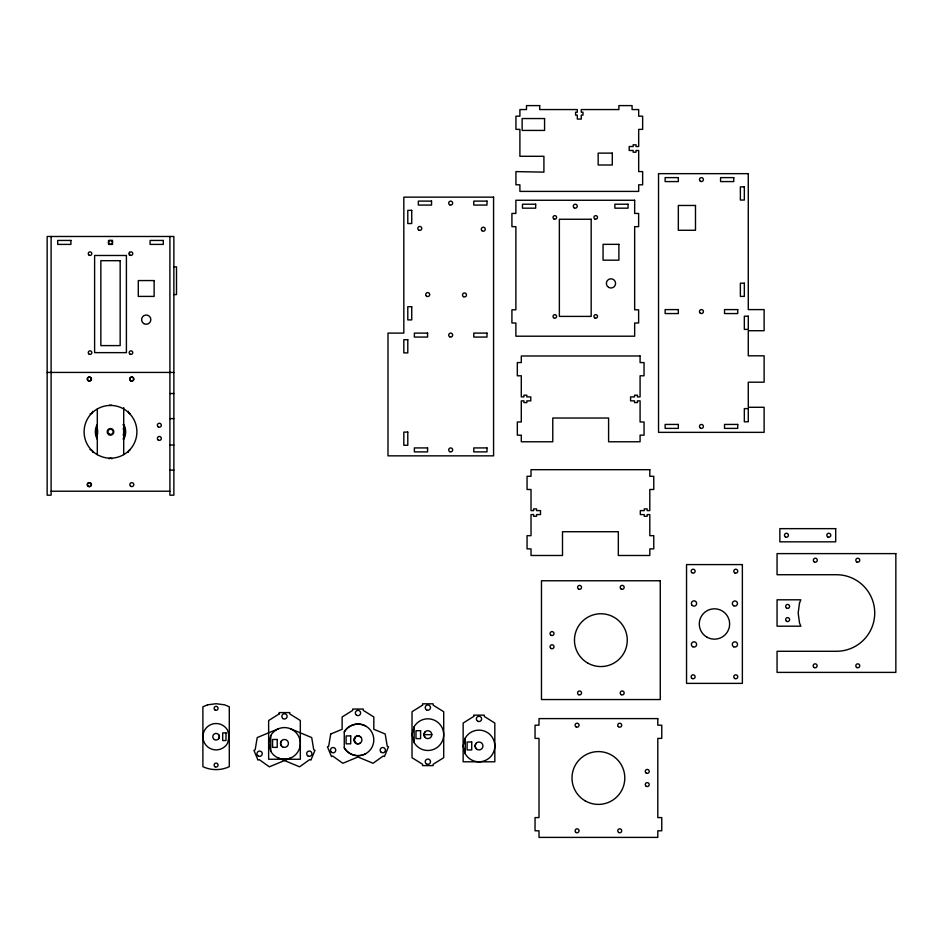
<?xml version="1.0" encoding="UTF-8"?>
<svg xmlns="http://www.w3.org/2000/svg" width="943" height="943" viewBox="0 0 943 943"><rect width="100%" height="100%" fill="white"/><g stroke="black" fill="none" stroke-linecap="round" stroke-linejoin="round"><path stroke-width="1.41" d="M97.6 429.548L97.6 434.11M424.939 737.296L423.902 734.656L424.939 732.016M270.759 735.505L268.637 743.426L270.759 751.335A15.842 15.842 0 0 0 294.664 755.555A15.842 15.842 0 0 0 294.664 731.285A15.842 15.842 0 0 0 270.759 735.505L270.759 751.335M414.142 726.735L412.02 734.656L414.142 742.577A15.842 15.842 0 0 0 438.047 746.785A15.842 15.842 0 0 0 438.047 722.515A15.842 15.842 0 0 0 414.142 726.735L414.142 742.577M465.264 738.051L463.143 745.972L465.264 753.893A15.842 15.842 0 0 0 489.169 758.101A15.842 15.842 0 0 0 489.169 733.831A15.842 15.842 0 0 0 465.264 738.051L465.264 753.893M218.693 738.687L219.389 736.707L218.693 734.727M281.556 740.785L280.519 743.426L281.556 746.054M365.884 753.587C358.576 757.877 348.45 755.154 344.254 747.787L344.254 731.957C348.45 724.589 358.576 721.866 365.884 726.157M355.051 737.226L354.014 739.866L355.051 742.506M476.062 743.332L475.024 745.972L476.062 748.612M278.385 728.798L257.215 737.567L255.164 749.85L253.938 750.357L257.981 760.105L259.207 759.598L269.344 766.836L290.503 758.066M359.955 743.296C351.527 746.927 353.613 731.391 360.768 737.072M173.866 266.834L176.506 266.834L176.506 294.558L173.866 294.558M47.15 372.426L173.866 372.426M169.905 393.549L173.866 393.549M169.905 418.633L173.866 418.633M169.905 445.025L173.866 445.025M169.905 470.109L173.866 470.109M51.111 491.22L169.905 491.22M423.902 734.656L431.823 734.656A3.961 3.961 0 0 1 425.882 738.086A3.961 3.961 0 0 1 425.882 731.226A3.961 3.961 0 0 1 431.823 734.656M290.527 728.774L311.697 737.544L313.748 749.826L314.974 750.322L310.931 760.082L309.717 759.575L299.579 766.812L278.409 758.042M228.63 732.782L228.63 740.833M169.905 236.481L169.905 495.181L173.866 495.181L173.866 236.481L47.15 236.481L47.15 495.181L51.111 495.181L51.111 236.481M129.38 252.217L129.38 255.164M123.71 407.588L123.71 454.644M97.306 409.014L97.306 454.644A26.392 26.392 0 0 0 136.9 431.823A26.392 26.392 0 0 0 97.306 408.967A26.392 26.392 0 0 0 97.306 454.691M344.254 731.957A15.842 15.842 0 0 1 368.147 727.737A15.842 15.842 0 0 1 368.147 752.007A15.842 15.842 0 0 1 344.254 747.787M109.105 458.805A1.98 1.98 0 0 1 111.911 458.805M111.498 405.16A1.98 1.98 0 0 1 109.518 405.16M123.25 428.417A13.202 13.202 0 0 1 123.25 435.242M92.603 411.372A2.546 2.546 0 0 1 90.045 413.918M90.045 449.646A2.64 2.64 0 0 1 92.685 452.286M130.275 413.871A2.64 2.64 0 0 1 128.319 411.325M128.319 452.286A2.64 2.64 0 0 1 130.275 449.74M123.651 424.232A15.182 15.182 0 0 1 123.651 439.414M97.365 439.414A15.182 15.182 0 0 1 97.365 424.232M123.085 424.562A14.522 14.522 0 0 1 123.085 439.084M97.353 437.965A14.522 14.522 0 0 1 97.353 425.694M229.29 736.707L227.522 743.308A13.202 13.202 0 0 1 207.613 746.821A13.202 13.202 0 0 1 207.613 726.605A13.202 13.202 0 0 1 227.522 730.106L229.29 736.707M799.487 603.096L798.179 612.997L799.487 622.91L800.843 626.199L777.056 626.199L777.056 599.807L800.843 599.807L799.487 603.096M330.71 734.019L328.659 746.302L327.433 746.809L331.476 756.557L332.69 756.05L342.839 763.288L357.986 757.005L373.063 763.252L383.2 756.027L384.426 756.534L388.469 746.773L387.243 746.267L385.192 733.996L373.805 729.281L373.805 716.963L363.255 710.362L363.255 709.042L352.694 709.042L352.694 710.362L342.132 716.963L342.132 729.293L330.71 734.019M279.199 713.91L268.637 720.511L268.637 759.256L300.322 759.256L300.322 720.511L289.76 713.91L289.76 712.59L279.199 712.59L279.199 713.91M422.582 705.14L412.02 711.741L412.02 757.7L422.582 764.29L422.582 765.61L433.143 765.61L433.143 764.29L443.705 757.7L443.705 711.741L433.143 705.14L433.143 703.82L422.582 703.82L422.582 705.14M473.704 716.456L463.143 723.057L463.143 761.803L494.827 761.803L494.827 723.057L484.266 716.456L484.266 715.136L473.704 715.136L473.704 716.456M207.554 704.834L202.898 706.767L202.898 766.659C211.067 770.584 221.122 770.584 229.29 766.659L229.29 706.767L224.634 704.834L216.088 703.714L207.554 704.834M539.691 105.604L526.489 105.604L526.489 109.565L519.899 109.565L519.899 116.166L515.939 116.166L515.939 129.368L519.899 129.368L519.899 156.29L543.911 156.29L543.911 172.133L515.939 171.602L515.939 184.804L519.899 184.804L519.899 191.405L638.682 191.405L638.682 184.804L642.643 184.804L642.643 171.602L638.682 171.602L638.682 150.491L636.042 150.491L636.042 152.2L633.142 152.2L633.142 150.491L629.181 150.491L629.181 146.53L633.142 146.53L633.142 144.809L636.042 144.809L636.042 146.53L638.682 146.53L638.682 129.368L642.643 129.368L642.643 116.166L638.682 116.166L638.682 109.565L632.081 109.565L632.081 105.604L618.891 105.604L618.891 109.565L581.265 109.565L581.265 112.205L582.986 112.205L582.986 115.117L581.265 115.117L581.265 119.077L577.305 119.077L577.305 115.117L575.595 115.117L575.595 112.205L577.305 112.205L577.305 109.565L539.691 109.565L539.691 105.604M544.571 118.547L522.139 118.547L522.139 130.429L544.571 130.429L544.571 118.547M612.29 153.12L598.168 153.12L598.168 165.001L612.29 165.001L612.29 153.12M748.282 173.653L658.532 173.653L658.532 432.354L764.125 432.354L764.125 407.282L748.282 407.282L748.282 382.198L764.125 382.198L764.125 355.806L748.282 355.806L748.282 330.722L764.125 330.722L764.125 309.599L748.282 309.599L748.282 173.653M678.335 177.614L665.133 177.614L665.133 181.575L678.335 181.575L678.335 177.614M733.772 177.614L720.57 177.614L720.57 181.575L733.772 181.575L733.772 177.614M744.333 186.855L740.373 186.855L740.373 200.046L744.333 200.046L744.333 186.855M493.578 197.146L403.828 197.146L403.828 333.103L387.986 333.103L387.986 455.846L493.578 455.846L493.578 197.146M634.663 200.258L515.88 200.258L515.88 213.448L511.919 213.448L511.919 226.65L515.88 226.65L515.88 309.811L511.919 309.811L511.919 323.001L515.88 323.001L515.88 336.203L634.663 336.203L634.663 323.001L638.623 323.001L638.623 309.811L634.663 309.811L634.663 226.65L638.623 226.65L638.623 213.448L634.663 213.448L634.663 200.258M431.54 201.107L418.338 201.107L418.338 205.067L431.54 205.067L431.54 201.107M486.977 201.107L473.775 201.107L473.775 205.067L486.977 205.067L486.977 201.107M535.671 204.218L522.469 204.218L522.469 208.179L535.671 208.179L535.671 204.218M628.062 204.218L614.871 204.218L614.871 208.179L628.062 208.179L628.062 204.218M695.486 205.468L678.335 205.468L678.335 230.281L695.486 230.281L695.486 205.468M411.737 210.348L407.789 210.348L407.789 223.55L411.737 223.55L411.737 210.348M591.178 219.259L559.364 219.259L559.364 316.4L591.178 316.4L591.178 219.259M70.914 240.441L57.712 240.441L57.712 244.402L70.914 244.402L70.914 240.441M112.488 240.441L108.528 240.441L108.528 244.402L112.488 244.402L112.488 240.441M163.304 240.441L150.102 240.441L150.102 244.402L163.304 244.402L163.304 240.441M618.891 244.343L603.06 244.343L603.06 260.174L618.891 260.174L618.891 244.343M126.409 255.482L94.606 255.482L94.606 352.635L126.409 352.635L126.409 255.482M120.162 260.681L100.842 260.681L100.842 345.598L120.162 345.598L120.162 260.681M154.133 280.566L138.291 280.566L138.291 296.408L154.133 296.408L154.133 280.566M744.333 283.206L740.373 283.206L740.373 296.408L744.333 296.408L744.333 283.206M411.737 306.699L407.789 306.699L407.789 319.901L411.737 319.901L411.737 306.699M678.335 309.599L665.133 309.599L665.133 313.559L678.335 313.559L678.335 309.599M737.732 309.599L724.53 309.599L724.53 313.559L737.732 313.559L737.732 309.599M748.282 316.2L744.333 316.2L744.333 329.402L748.282 329.402L748.282 316.2M427.58 333.103L414.378 333.103L414.378 337.064L427.58 337.064L427.58 333.103M486.977 333.103L473.775 333.103L473.775 337.064L486.977 337.064L486.977 333.103M407.789 339.692L403.828 339.692L403.828 352.894L407.789 352.894L407.789 339.692M640.085 355.983L521.29 355.983L521.29 362.584L517.33 362.584L517.33 375.786L521.29 375.786L521.29 396.897L523.931 396.897L523.931 395.188L526.831 395.188L526.831 396.897L530.791 396.897L530.791 400.858L526.831 400.858L526.831 402.578L523.931 402.578L523.931 400.858L521.29 400.858L521.29 421.981L517.33 421.981L517.33 435.171L521.29 435.171L521.29 441.772L552.775 441.772L552.775 418.02L608.6 418.02L608.6 441.772L640.085 441.772L640.085 435.171L644.045 435.171L644.045 421.981L640.085 421.981L640.085 400.858L637.444 400.858L637.444 402.578L634.533 402.578L634.533 400.858L630.584 400.858L630.584 396.897L634.533 396.897L634.533 395.188L637.444 395.188L637.444 396.897L640.085 396.897L640.085 375.786L644.045 375.786L644.045 362.584L640.085 362.584L640.085 355.983M748.282 408.602L744.333 408.602L744.333 421.792L748.282 421.792L748.282 408.602M678.335 424.433L665.133 424.433L665.133 428.393L678.335 428.393L678.335 424.433M737.732 424.433L724.53 424.433L724.53 428.393L737.732 428.393L737.732 424.433M407.789 432.094L403.828 432.094L403.828 445.285L407.789 445.285L407.789 432.094M427.58 447.925L414.378 447.925L414.378 451.886L427.58 451.886L427.58 447.925M486.977 447.925L473.775 447.925L473.775 451.886L486.977 451.886L486.977 447.925M649.81 469.685L531.015 469.685L531.015 476.286L527.054 476.286L527.054 489.488L531.015 489.488L531.015 510.611L533.655 510.611L533.655 508.89L536.555 508.89L536.555 510.611L540.516 510.611L540.516 514.572L536.555 514.572L536.555 516.281L533.655 516.281L533.655 514.572L531.015 514.572L531.015 535.683L527.054 535.683L527.054 548.885L531.015 548.885L531.015 555.486L562.5 555.486L562.5 531.722L618.325 531.722L618.325 555.486L649.81 555.486L649.81 548.885L653.77 548.885L653.77 535.683L649.81 535.683L649.81 514.572L647.169 514.572L647.169 516.281L644.269 516.281L644.269 514.572L640.309 514.572L640.309 510.611L644.269 510.611L644.269 508.89L647.169 508.89L647.169 510.611L649.81 510.611L649.81 489.488L653.77 489.488L653.77 476.286L649.81 476.286L649.81 469.685M835.698 528.646L779.861 528.646L779.861 541.836L835.698 541.836L835.698 528.646M895.85 553.612L777.056 553.612L777.056 574.723L836.453 574.723A38.274 38.274 0 0 1 874.727 612.997A38.274 38.274 0 0 1 836.453 651.283L777.056 651.283L777.056 672.394L895.85 672.394L895.85 553.612M742.365 564.586L686.539 564.586L686.539 683.38L742.365 683.38L742.365 564.586M660.265 580.758L541.471 580.758L541.471 699.553L660.265 699.553L660.265 580.758M657.801 718.601L539.007 718.601L539.007 725.202L535.046 725.202L535.046 738.393L539.007 738.393L539.007 817.593L535.046 817.593L535.046 830.795L539.007 830.795L539.007 837.396L657.801 837.396L657.801 830.795L661.762 830.795L661.762 817.593L657.801 817.593L657.801 738.393L661.762 738.393L661.762 725.202L657.801 725.202L657.801 718.601M420.602 730.695L415.981 730.695L415.981 738.617L420.602 738.617L420.602 730.695M225.99 732.888L222.689 732.888L222.689 740.538L225.99 740.538L225.99 732.888M350.713 735.917L346.093 735.917L346.093 743.827L350.713 743.827L350.713 735.917M277.218 739.465L272.598 739.465L272.598 747.375L277.218 747.375L277.218 739.465M471.724 742.011L467.103 742.011L467.103 749.933L471.724 749.933L471.724 742.011M585.202 800.855A26.392 26.392 0 0 0 624.796 777.999A26.392 26.392 0 0 0 585.202 755.131A26.392 26.392 0 0 0 585.202 800.855M618.325 726.605A1.98 1.98 0 0 0 621.637 725.709A1.98 1.98 0 0 0 619.209 723.293A1.98 1.98 0 0 0 618.325 726.605M576.102 726.912A1.98 1.98 0 0 0 579.061 725.202A1.98 1.98 0 0 0 576.102 723.481A1.98 1.98 0 0 0 576.102 726.912M576.102 832.504A1.98 1.98 0 0 0 579.061 830.795A1.98 1.98 0 0 0 576.102 829.074A1.98 1.98 0 0 0 576.102 832.504M618.726 832.504A1.98 1.98 0 0 0 621.696 830.795A1.98 1.98 0 0 0 618.726 829.074A1.98 1.98 0 0 0 618.726 832.504M646.25 786.309A1.98 1.98 0 0 0 649.22 784.6A1.98 1.98 0 0 0 646.25 782.879A1.98 1.98 0 0 0 646.25 786.309M646.25 773.107A1.98 1.98 0 0 0 649.22 771.398A1.98 1.98 0 0 0 646.25 769.677A1.98 1.98 0 0 0 646.25 773.107M331.512 752.266A2.64 2.64 0 0 0 335.732 750.51A2.64 2.64 0 0 0 332.101 747.728A2.64 2.64 0 0 0 331.512 752.266M381.172 752.231A2.64 2.64 0 0 0 385.404 750.487A2.64 2.64 0 0 0 381.774 747.705A2.64 2.64 0 0 0 381.172 752.231M355.994 743.296A3.961 3.961 0 0 0 361.935 739.866A3.961 3.961 0 0 0 355.994 736.448A3.961 3.961 0 0 0 355.994 743.296M356.654 715.289A2.64 2.64 0 0 0 360.615 713.002A2.64 2.64 0 0 0 356.654 710.716A2.64 2.64 0 0 0 356.654 715.289M449.693 204.808A1.98 1.98 0 0 0 452.664 203.087A1.98 1.98 0 0 0 449.693 201.378A1.98 1.98 0 0 0 449.693 204.808M449.693 451.626A1.98 1.98 0 0 0 452.664 449.905A1.98 1.98 0 0 0 449.693 448.196A1.98 1.98 0 0 0 449.693 451.626M449.693 336.792A1.98 1.98 0 0 0 452.664 335.083A1.98 1.98 0 0 0 449.693 333.362A1.98 1.98 0 0 0 449.693 336.792M418.798 230.139A1.98 1.98 0 0 0 421.769 228.43A1.98 1.98 0 0 0 418.798 226.721A1.98 1.98 0 0 0 418.798 230.139M426.307 295.961A1.992 1.992 0 0 0 429.643 295.076A1.992 1.992 0 0 0 427.203 292.636A1.992 1.992 0 0 0 426.307 295.961M463.484 296.668A1.992 1.992 0 0 0 466.49 294.959A1.992 1.992 0 0 0 463.508 293.226A1.992 1.992 0 0 0 463.484 296.668M481.873 230.634A1.992 1.992 0 0 0 485.209 229.738A1.992 1.992 0 0 0 482.769 227.298A1.992 1.992 0 0 0 481.873 230.634M700.437 181.304A1.98 1.98 0 0 0 703.407 179.594A1.98 1.98 0 0 0 700.437 177.873A1.98 1.98 0 0 0 700.437 181.304M700.437 428.134A1.98 1.98 0 0 0 703.407 426.413A1.98 1.98 0 0 0 700.437 424.704A1.98 1.98 0 0 0 700.437 428.134M700.437 313.3A1.98 1.98 0 0 0 703.407 311.579A1.98 1.98 0 0 0 700.437 309.87A1.98 1.98 0 0 0 700.437 313.3M594.833 218.953A1.78 1.78 0 0 0 597.508 217.409A1.78 1.78 0 0 0 594.833 215.864A1.78 1.78 0 0 0 594.833 218.953M553.918 218.953A1.78 1.78 0 0 0 556.594 217.409A1.78 1.78 0 0 0 553.918 215.864A1.78 1.78 0 0 0 553.918 218.953M594.833 317.944A1.78 1.78 0 0 0 597.508 316.4A1.78 1.78 0 0 0 594.833 314.868A1.78 1.78 0 0 0 594.833 317.944M553.553 317.661A1.78 1.78 0 0 0 556.535 316.872A1.78 1.78 0 0 0 554.354 314.679A1.78 1.78 0 0 0 553.553 317.661M608.659 287.403A4.621 4.621 0 0 0 615.59 283.407A4.621 4.621 0 0 0 608.659 279.411A4.621 4.621 0 0 0 608.659 287.403M574.275 207.908A1.98 1.98 0 0 0 577.246 206.199A1.98 1.98 0 0 0 574.275 204.478A1.98 1.98 0 0 0 574.275 207.908M130.075 255.188A1.78 1.78 0 0 0 132.751 253.643A1.78 1.78 0 0 0 130.075 252.099A1.78 1.78 0 0 0 130.075 255.188M89.161 255.188A1.78 1.78 0 0 0 91.825 253.643A1.78 1.78 0 0 0 89.161 252.099A1.78 1.78 0 0 0 89.161 255.188M130.075 354.179A1.78 1.78 0 0 0 132.751 352.635A1.78 1.78 0 0 0 130.075 351.091A1.78 1.78 0 0 0 130.075 354.179M89.161 354.179A1.78 1.78 0 0 0 91.825 352.635A1.78 1.78 0 0 0 89.161 351.091A1.78 1.78 0 0 0 89.161 354.179M108.858 434.688A3.3 3.3 0 0 0 113.808 431.823A3.3 3.3 0 0 0 108.858 428.971A3.3 3.3 0 0 0 108.858 434.688M88.088 380.43A1.98 1.98 0 0 0 91.4 379.546A1.98 1.98 0 0 0 88.972 377.117A1.98 1.98 0 0 0 88.088 380.43M130.829 380.748A1.98 1.98 0 0 0 133.8 379.027A1.98 1.98 0 0 0 130.829 377.318A1.98 1.98 0 0 0 130.829 380.748M88.194 380.748A1.98 1.98 0 0 0 91.165 379.027A1.98 1.98 0 0 0 88.194 377.318A1.98 1.98 0 0 0 88.194 380.748M88.194 486.34A1.98 1.98 0 0 0 91.165 484.619A1.98 1.98 0 0 0 88.194 482.91A1.98 1.98 0 0 0 88.194 486.34M130.829 486.34A1.98 1.98 0 0 0 133.8 484.619A1.98 1.98 0 0 0 130.829 482.91A1.98 1.98 0 0 0 130.829 486.34M158.353 440.145A1.98 1.98 0 0 0 161.324 438.424A1.98 1.98 0 0 0 158.353 436.715A1.98 1.98 0 0 0 158.353 440.145M158.353 426.943A1.98 1.98 0 0 0 161.324 425.222A1.98 1.98 0 0 0 158.353 423.513A1.98 1.98 0 0 0 158.353 426.943M130.664 380.748A1.98 1.98 0 0 0 133.635 379.027A1.98 1.98 0 0 0 130.664 377.318A1.98 1.98 0 0 0 130.664 380.748M88.088 486.022A1.98 1.98 0 0 0 91.4 485.138A1.98 1.98 0 0 0 88.972 482.71A1.98 1.98 0 0 0 88.088 486.022M109.188 434.11A2.64 2.64 0 0 0 113.148 431.823A2.64 2.64 0 0 0 109.188 429.536A2.64 2.64 0 0 0 109.188 434.11M143.902 323.638A4.621 4.621 0 0 0 150.833 319.63A4.621 4.621 0 0 0 143.902 315.634A4.621 4.621 0 0 0 143.902 323.638M109.518 244.131A1.98 1.98 0 0 0 112.488 242.422A1.98 1.98 0 0 0 109.518 240.701A1.98 1.98 0 0 0 109.518 244.131M477.665 721.195A2.64 2.64 0 0 0 481.625 718.908A2.64 2.64 0 0 0 477.665 716.621A2.64 2.64 0 0 0 477.665 721.195M477.005 749.402A3.961 3.961 0 0 0 482.946 745.972A3.961 3.961 0 0 0 477.005 742.542A3.961 3.961 0 0 0 477.005 749.402M426.542 763.995A2.64 2.64 0 0 0 430.503 761.708A2.64 2.64 0 0 0 426.542 759.421A2.64 2.64 0 0 0 426.542 763.995M426.542 709.879A2.64 2.64 0 0 0 430.503 707.592A2.64 2.64 0 0 0 426.542 705.305A2.64 2.64 0 0 0 426.542 709.879M282.499 746.844A3.961 3.961 0 0 0 288.44 743.426A3.961 3.961 0 0 0 282.499 739.996A3.961 3.961 0 0 0 282.499 746.844M307.689 755.779A2.64 2.64 0 0 0 311.909 754.035A2.64 2.64 0 0 0 308.278 751.253A2.64 2.64 0 0 0 307.689 755.779M258.017 755.815A2.64 2.64 0 0 0 262.237 754.058A2.64 2.64 0 0 0 258.618 751.276A2.64 2.64 0 0 0 258.017 755.815M283.159 718.649A2.64 2.64 0 0 0 287.12 716.362A2.64 2.64 0 0 0 283.159 714.075A2.64 2.64 0 0 0 283.159 718.649M215.098 710.044A1.98 1.98 0 0 0 218.069 708.334A1.98 1.98 0 0 0 215.098 706.613A1.98 1.98 0 0 0 215.098 710.044M214.438 739.571A3.3 3.3 0 0 0 219.389 736.707A3.3 3.3 0 0 0 214.438 733.854A3.3 3.3 0 0 0 214.438 739.571M215.098 766.8A1.98 1.98 0 0 0 218.069 765.091A1.98 1.98 0 0 0 215.098 763.37A1.98 1.98 0 0 0 215.098 766.8M733.63 605.736A2.546 2.546 0 0 0 737.461 603.532A2.546 2.546 0 0 0 733.63 601.316A2.546 2.546 0 0 0 733.63 605.736M733.595 646.733A2.64 2.64 0 0 0 737.544 644.446A2.64 2.64 0 0 0 733.595 642.159A2.64 2.64 0 0 0 733.595 646.733M692.127 605.347A2.64 2.64 0 0 0 696.547 604.168A2.64 2.64 0 0 0 693.305 600.939A2.64 2.64 0 0 0 692.127 605.347M692.669 646.733A2.64 2.64 0 0 0 696.629 644.446A2.64 2.64 0 0 0 692.669 642.159A2.64 2.64 0 0 0 692.669 646.733M706.861 637.126A15.182 15.182 0 0 0 729.634 623.983A15.182 15.182 0 0 0 706.861 610.84A15.182 15.182 0 0 0 706.861 637.126M691.738 572.59A1.98 1.98 0 0 0 695.05 571.706A1.98 1.98 0 0 0 692.622 569.277A1.98 1.98 0 0 0 691.738 572.59M734.774 572.908A1.98 1.98 0 0 0 737.744 571.187A1.98 1.98 0 0 0 734.774 569.478A1.98 1.98 0 0 0 734.774 572.908M692.138 678.5A1.98 1.98 0 0 0 695.109 676.779A1.98 1.98 0 0 0 692.138 675.07A1.98 1.98 0 0 0 692.138 678.5M734.774 678.5A1.98 1.98 0 0 0 737.744 676.779A1.98 1.98 0 0 0 734.774 675.07A1.98 1.98 0 0 0 734.774 678.5M827.813 536.956A1.98 1.98 0 0 0 830.783 535.247A1.98 1.98 0 0 0 827.813 533.526A1.98 1.98 0 0 0 827.813 536.956M785.472 536.956A1.98 1.98 0 0 0 788.442 535.247A1.98 1.98 0 0 0 785.472 533.526A1.98 1.98 0 0 0 785.472 536.956M786.627 608.117A1.98 1.98 0 0 0 789.597 606.408A1.98 1.98 0 0 0 786.627 604.687A1.98 1.98 0 0 0 786.627 608.117M786.627 621.319A1.98 1.98 0 0 0 789.597 619.598A1.98 1.98 0 0 0 786.627 617.889A1.98 1.98 0 0 0 786.627 621.319M856.786 667.514A1.98 1.98 0 0 0 859.745 665.793A1.98 1.98 0 0 0 856.786 664.084A1.98 1.98 0 0 0 856.786 667.514M814.151 667.514A1.98 1.98 0 0 0 817.121 665.793A1.98 1.98 0 0 0 814.151 664.084A1.98 1.98 0 0 0 814.151 667.514M856.786 561.922A1.98 1.98 0 0 0 859.745 560.201A1.98 1.98 0 0 0 856.786 558.492A1.98 1.98 0 0 0 856.786 561.922M814.316 561.922A1.98 1.98 0 0 0 817.286 560.201A1.98 1.98 0 0 0 814.316 558.492A1.98 1.98 0 0 0 814.316 561.922M587.666 663.012A26.392 26.392 0 0 0 627.272 640.156A26.392 26.392 0 0 0 587.666 617.3A26.392 26.392 0 0 0 587.666 663.012M578.566 589.069A1.98 1.98 0 0 0 581.536 587.359A1.98 1.98 0 0 0 578.566 585.65A1.98 1.98 0 0 0 578.566 589.069M621.201 589.069A1.98 1.98 0 0 0 624.172 587.359A1.98 1.98 0 0 0 621.201 585.65A1.98 1.98 0 0 0 621.201 589.069M621.201 694.661A1.98 1.98 0 0 0 624.172 692.952A1.98 1.98 0 0 0 621.201 691.243A1.98 1.98 0 0 0 621.201 694.661M578.566 694.661A1.98 1.98 0 0 0 581.536 692.952A1.98 1.98 0 0 0 578.566 691.243A1.98 1.98 0 0 0 578.566 694.661M551.042 648.466A1.98 1.98 0 0 0 554.012 646.757A1.98 1.98 0 0 0 551.042 645.036A1.98 1.98 0 0 0 551.042 648.466M551.042 635.276A1.98 1.98 0 0 0 554.012 633.555A1.98 1.98 0 0 0 551.042 631.845A1.98 1.98 0 0 0 551.042 635.276"/></g></svg>
